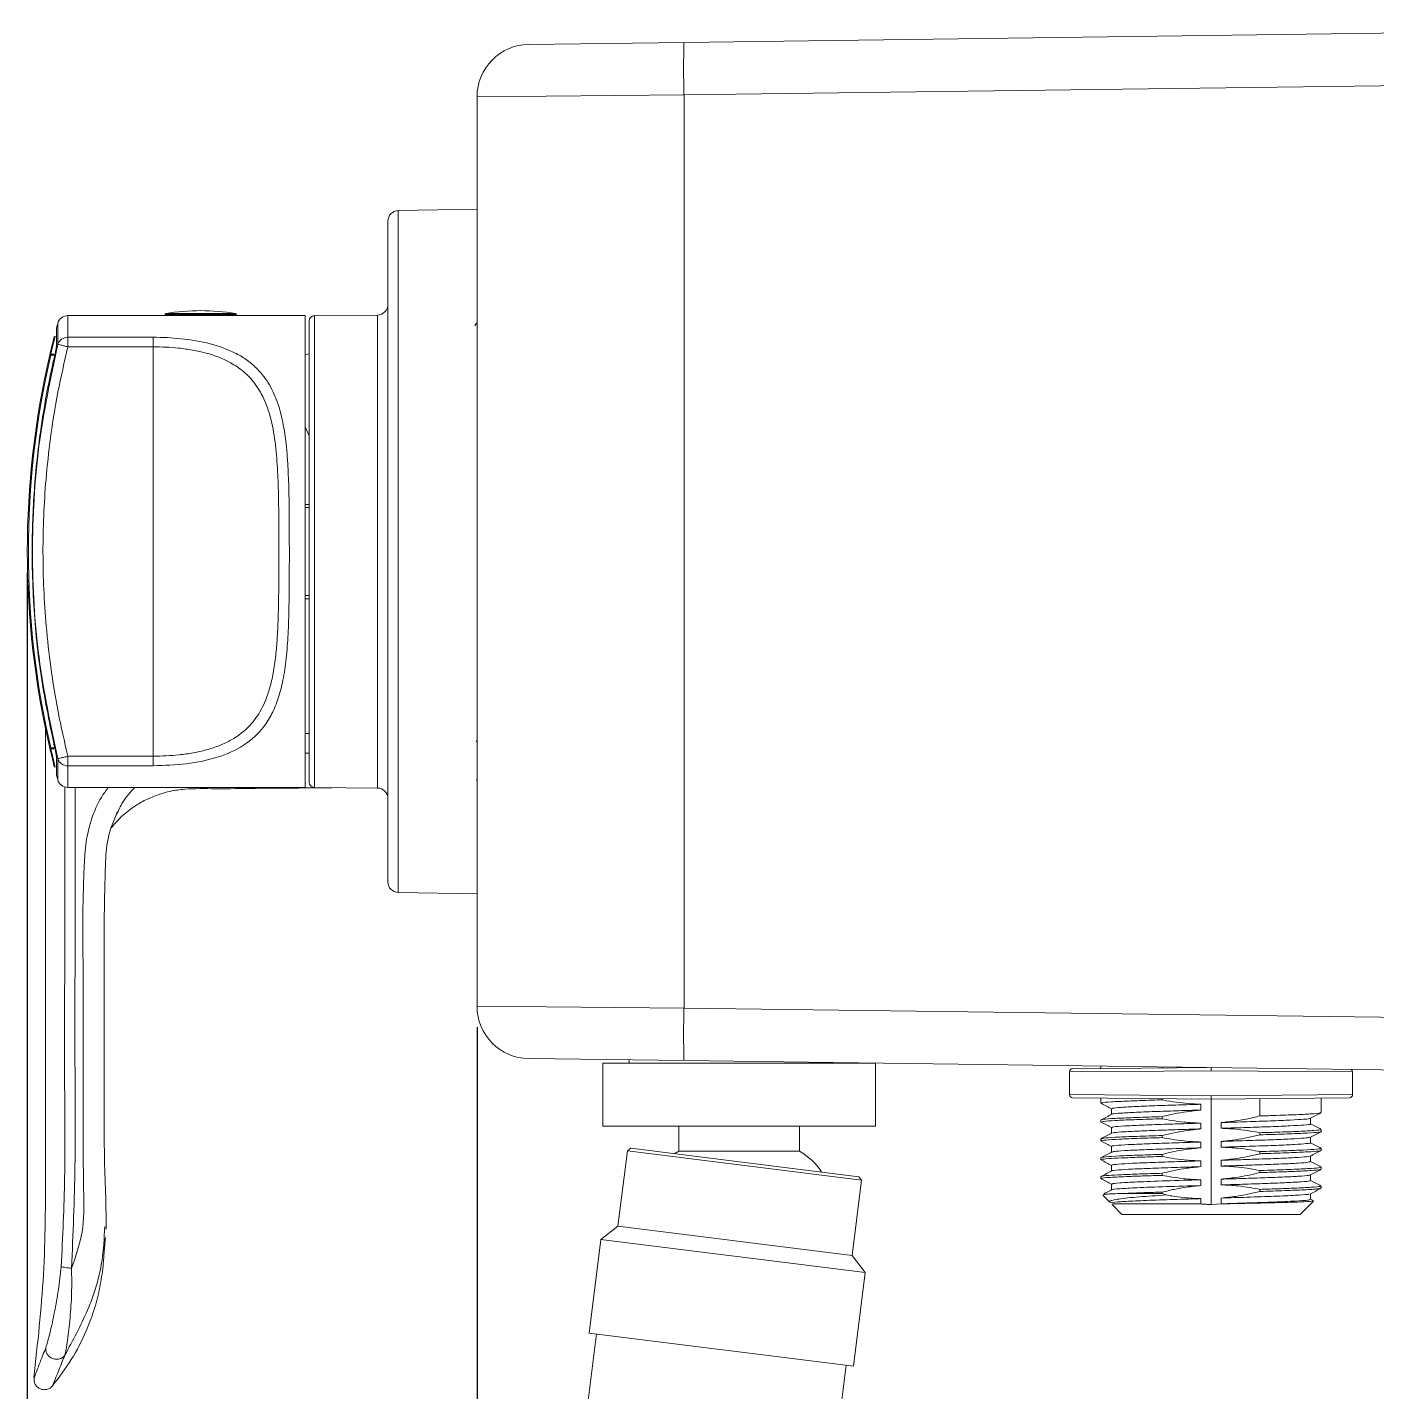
# Model space of a CAD drawing. Extents: x 14808 to 20058, y -13198 to -11680.
# Drawn here: x 18816.6 to 18880.9, y -12912.1 to -12847 of the extents above; entities that cross this region are included whole.
import ezdxf

# ---------------------------------------------------------------- set-up
doc = ezdxf.new("R2010")
doc.units = 0
doc.header["$LTSCALE"] = 7
doc.header["$MEASUREMENT"] = 0
doc.layers.get('0').update_dxf_attribs({"color": 2, "linetype": 'CONTINUOUS'})
doc.layers.add('D', color=2, linetype='CONTINUOUS')

# ---------------------------------------------------------------- blocks, each defined once
blk = doc.blocks.new('A$C6AAC44BB')
at = {"color": 7, "linetype": 'Continuous', "lineweight": 15}
for p, q in [((15.657, 33.62), (43.222, 33.981)), ((11.956, 33.572), (15.657, 33.62)), ((43.222, 32.731), (15.657, 32.37)), ((15.657, 32.37), (10.722, 32.322)), ((10.722, 10.64), (10.722, 32.322)), ((15.657, 32.37), (15.657, 10.592)), ((10.722, 29.643), (8.843, 29.61)), ((8.597, 13.602), (8.597, 29.36)), ((6.622, 27.106), (0.967, 27.106)), ((3.285, 27.131), (3.285, 27.106)), ((4.985, 27.106), (4.985, 27.131)), ((6.622, 21.481), (6.622, 27.106)), ((8.35, 27.12), (6.846, 27.107)), ((0.693, 26.781), (0.693, 26.381)), ((6.722, 15.98), (6.722, 26.982)), ((10.722, 26.911), (10.712, 26.928)), ((0.967, 26.59), (3, 26.59)), ((0.967, 26.363), (3, 26.363)), ((3, 16.6), (3, 26.363)), ((0.561, 26.165), (0.537, 26.171)), ((0.561, 26.165), (0.561, 26.188)), ((6.722, 24.242), (6.622, 24.457)), ((6.722, 22.606), (6.622, 22.606)), ((6.622, 15.856), (6.622, 21.481)), ((6.722, 20.356), (6.622, 20.356)), ((10.722, 16.935), (10.705, 16.966)), ((0.561, 16.797), (0.537, 16.791)), ((0.561, 16.774), (0.561, 16.797)), ((3, 16.6), (0.967, 16.6)), ((6.622, 16.677), (6.722, 16.677)), ((0.693, 16.581), (0.693, 16.181)), ((3, 16.373), (0.967, 16.373)), ((10.705, 16.037), (10.706, 16.034)), ((0.967, 15.856), (6.622, 15.856)), ((6.846, 15.855), (8.35, 15.842)), ((8.843, 13.352), (10.722, 13.319)), ((10.722, 10.64), (15.657, 10.592)), ((15.657, 10.592), (43.222, 10.231)), ((15.657, 9.342), (11.956, 9.39)), ((13.722, 9.282), (13.722, 7.782)), ((20.222, 9.282), (13.722, 9.282)), ((14.347, 9.359), (14.347, 9.282)), ((43.222, 8.981), (15.657, 9.342)), ((19.597, 9.282), (19.597, 9.29)), ((20.222, 7.782), (20.222, 9.282)), ((24.922, 9.149), (28.222, 9.177)), ((25.597, 9.212), (25.597, 9.155)), ((27.057, 9.193), (27.057, 9.167)), ((24.847, 9.074), (24.847, 8.531)), ((31.597, 8.531), (31.597, 9.074)), ((28.222, 8.427), (24.922, 8.456)), ((25.597, 8.45), (25.597, 8.327)), ((25.849, 8.196), (25.849, 8.061)), ((27.057, 8.438), (27.057, 8.407)), ((27.979, 8.301), (27.979, 8.164)), ((31.523, 8.456), (28.222, 8.427)), ((28.222, 5.915), (28.222, 8.427)), ((29.387, 8.023), (29.387, 8.438)), ((30.847, 8.103), (30.847, 8.45)), ((25.597, 7.927), (25.597, 7.878)), ((27.057, 8.007), (27.057, 7.957)), ((27.979, 7.851), (27.979, 7.714)), ((28.465, 7.729), (28.465, 7.866)), ((30.595, 7.834), (30.595, 7.969)), ((20.222, 7.782), (13.722, 7.782)), ((15.535, 7.782), (15.535, 7.182)), ((18.41, 7.182), (18.41, 7.782)), ((25.849, 7.746), (25.849, 7.611)), ((27.057, 7.557), (27.057, 7.507)), ((29.387, 7.573), (29.387, 7.623)), ((30.595, 7.384), (30.595, 7.519)), ((30.847, 7.652), (30.847, 7.703)), ((14.309, 7.193), (14.083, 5.394)), ((14.393, 7.258), (14.309, 7.193)), ((19.89, 6.491), (14.309, 7.193)), ((14.393, 7.258), (19.825, 6.575)), ((15.535, 7.182), (15.442, 7.126)), ((15.535, 7.182), (18.41, 7.182)), ((25.597, 7.478), (25.597, 7.427)), ((25.849, 7.296), (25.849, 7.161)), ((27.979, 7.401), (27.979, 7.264)), ((28.465, 7.279), (28.465, 7.416)), ((29.387, 7.123), (29.387, 7.173)), ((30.847, 7.202), (30.847, 7.252)), ((25.597, 7.027), (25.597, 6.977)), ((25.849, 6.846), (25.849, 6.711)), ((27.057, 7.107), (27.057, 7.057)), ((27.979, 6.951), (27.979, 6.814)), ((28.465, 6.829), (28.465, 6.966)), ((30.595, 6.934), (30.595, 7.069)), ((19.89, 6.491), (19.825, 6.575)), ((25.597, 6.577), (25.597, 6.527)), ((27.057, 6.657), (27.057, 6.607)), ((28.465, 6.379), (28.465, 6.516)), ((29.387, 6.673), (29.387, 6.723)), ((30.595, 6.484), (30.595, 6.619)), ((30.847, 6.752), (30.847, 6.802)), ((19.664, 4.693), (19.89, 6.491)), ((25.849, 6.396), (25.849, 6.261)), ((27.057, 6.207), (27.057, 6.177)), ((27.979, 6.501), (27.979, 6.364)), ((29.387, 6.223), (29.387, 6.273)), ((30.847, 6.302), (30.847, 6.352)), ((25.642, 6.133), (25.807, 5.968)), ((25.808, 5.97), (25.85, 5.948)), ((25.866, 5.909), (26.097, 5.677)), ((26.214, 6.177), (27.057, 6.177)), ((27.147, 6.14), (27.057, 6.177)), ((27.979, 6.051), (27.979, 5.925)), ((28.493, 5.928), (28.222, 5.915)), ((28.465, 5.929), (28.465, 6.066)), ((28.493, 5.928), (28.465, 5.929)), ((30.347, 5.677), (30.662, 5.992)), ((30.595, 6.034), (30.595, 6.169)), ((30.347, 5.677), (26.097, 5.677)), ((14.083, 5.394), (13.678, 5.08)), ((14.083, 5.394), (19.664, 4.693)), ((13.678, 5.08), (13.398, 2.847)), ((13.678, 5.08), (19.979, 4.288)), ((19.979, 4.288), (19.664, 4.693)), ((19.698, 2.055), (19.979, 4.288)), ((13.571, 2.826), (13.324, 0.86)), ((13.398, 2.847), (19.698, 2.055)), ((19.277, 0.112), (19.524, 2.077))]:
    blk.add_line(p, q, dxfattribs=at)
at = {"color": 8, "linetype": 'Continuous', "lineweight": 15}
for p, q in [((8.843, 29.61), (8.843, 13.352)), ((0.967, 27.106), (0.967, 26.59)), ((3.773, 27.131), (3.285, 27.131)), ((3.306, 27.156), (3.782, 27.156)), ((4.985, 27.131), (3.773, 27.131)), ((3.782, 27.156), (4.964, 27.156)), ((6.846, 27.107), (6.846, 15.855)), ((8.35, 15.842), (8.35, 27.12)), ((0.697, 26.813), (0.697, 26.411)), ((0.726, 26.922), (0.726, 26.422)), ((0.561, 26.188), (0.632, 26.188)), ((0.655, 26.165), (0.561, 26.165)), ((6.722, 22.531), (6.622, 22.531)), ((6.722, 20.431), (6.622, 20.431)), ((6.722, 17.146), (6.622, 17.146)), ((0.561, 16.797), (0.655, 16.797)), ((0.632, 16.774), (0.561, 16.774)), ((0.697, 16.552), (0.697, 16.149)), ((0.726, 16.041), (0.726, 16.54)), ((0.967, 16.373), (0.967, 15.856)), ((28.222, 9.102), (24.847, 9.074)), ((31.597, 9.074), (28.222, 9.102)), ((24.847, 8.531), (28.222, 8.502)), ((28.222, 8.502), (31.597, 8.531))]:
    blk.add_line(p, q, dxfattribs=at)
at = {"color": 7, "linetype": 'Continuous', "lineweight": 15, "flags": 128}
blk.add_lwpolyline([(6.722, 26.2), (6.705, 26.194), (6.622, 26.16)], dxfattribs=at)
at = {"color": 7, "linetype": 'Continuous', "lineweight": 15}
for centre, radius, start, end in [((11.972, 32.322), 1.25, 90.75, 180), ((39.533, 32.995), 23.885, 178.5007, 181.4993), ((8.847, 29.36), 0.25, 91, 180), ((8.347, 27.37), 0.25, 270.5, 0), ((0.967, 26.856), 0.25, 90, 164.7996), ((3.31, 27.131), 0.025, 99.5454, 180), ((4.135, 22.225), 5, 80.4546, 99.5454), ((4.96, 27.131), 0.025, 0, 80.4546), ((6.847, 26.982), 0.125, 90.5, 180), ((0.818, 26.781), 0.125, 165.1097, 180), ((20.75, 21.481), 20.75, 164.7996, 165.1097), ((0.96, 26.342), 0.247, 88.3303, 161.2175), ((20.75, 21.481), 20.75, 166.9377, 193.0623), ((20.75, 21.481), 20.725, 166.9377, 193.0623), ((0.559, 26.165), 0.0233, 85.2953, 164.641), ((0.559, 16.798), 0.0233, 195.359, 274.7047), ((0.96, 16.62), 0.247, 198.7825, 271.6697), ((0.818, 16.181), 0.125, 180, 194.8903), ((20.75, 21.481), 20.75, 194.8903, 195.2004), ((0.967, 16.106), 0.25, 195.2004, 270), ((6.847, 15.98), 0.125, 180, 269.5), ((8.347, 15.592), 0.25, 0, 89.5), ((8.847, 13.602), 0.25, 180, 269), ((11.972, 10.64), 1.25, 180, 269.25), ((39.533, 9.967), 23.885, 178.5007, 181.4993), ((24.922, 9.074), 0.075, 90.5, 180), ((31.522, 9.074), 0.075, 2.4643, 53.147), ((24.922, 8.531), 0.075, 182.4643, 269.5), ((31.522, 8.531), 0.075, 270.5, 0), ((17.679, 5.872), 1.5, 32.855, 60.8258)]:
    blk.add_arc(centre, radius, start, end, dxfattribs=at)
for points, knots in [([(10.706, 26.928), (10.697, 26.912), (10.685, 26.891), (10.673, 26.87), (10.67, 26.865)], [0, 0, 0, 0, 0.758166, 1, 1, 1, 1]), ([(0.726, 16.54), (0.557, 17.342), (0.214, 18.967), (0.081, 21.472), (0.212, 23.982), (0.556, 25.615), (0.726, 26.422)], [0, 0, 0, 0, 0.246314, 0.498612, 0.75232, 1, 1, 1, 1]), ([(0.967, 16.6), (0.886, 16.952), (0.723, 17.657), (0.557, 18.695), (0.447, 19.672), (0.387, 20.586), (0.368, 21.463), (0.386, 22.336), (0.443, 23.243), (0.551, 24.226), (0.718, 25.282), (0.884, 26.002), (0.967, 26.363)], [0, 0, 0, 0, 0.110034, 0.219991, 0.319775, 0.409174, 0.498613, 0.58671, 0.674767, 0.775108, 0.887513, 1, 1, 1, 1]), ([(0.537, 26.171), (0.56, 26.268), (0.607, 26.464), (0.643, 26.605), (0.648, 26.625), (0.618, 26.512), (0.566, 26.293), (0.537, 26.171)], [0, 0, 0, 0, 0.186513, 0.378345, 0.565051, 0.757256, 1, 1, 1, 1]), ([(0.665, 26.616), (0.665, 26.616), (0.665, 26.618), (0.631, 26.481), (0.585, 26.287), (0.561, 26.188)], [0, 0, 0, 0, 0.2435, 0.616398, 1, 1, 1, 1]), ([(0.697, 26.411), (0.696, 26.399), (0.695, 26.377), (0.687, 26.321), (0.674, 26.253), (0.663, 26.203), (0.657, 26.178)], [0, 0, 0, 0, 0.244636, 0.491428, 0.742846, 1, 1, 1, 1]), ([(0.967, 26.363), (0.939, 26.37), (0.88, 26.384), (0.803, 26.403), (0.745, 26.417), (0.732, 26.42), (0.726, 26.422)], [0, 0, 0, 0, 0.240876, 0.493241, 0.749862, 1, 1, 1, 1]), ([(0.967, 26.497), (0.967, 26.476), (0.967, 26.434), (0.967, 26.386), (0.967, 26.363)], [0, 0, 0, 0, 0.5, 1, 1, 1, 1]), ([(3, 26.59), (3, 26.578), (3, 26.553), (3, 26.496), (3, 26.431), (3, 26.385), (3, 26.363)], [0, 0, 0, 0, 0.2558605, 0.5147456, 0.7658042, 1, 1, 1, 1]), ([(3, 26.59), (3.111, 26.588), (3.332, 26.585), (3.799, 26.548), (4.383, 26.45), (4.903, 26.258), (5.257, 26.041), (5.472, 25.856), (5.643, 25.659), (5.778, 25.455), (5.901, 25.211), (6.01, 24.915), (6.1, 24.548), (6.158, 24.173), (6.195, 23.803), (6.216, 23.48), (6.23, 23.147), (6.241, 22.744), (6.247, 22.186), (6.247, 21.736), (6.248, 21.481)], [0, 0, 0, 0, 0.041058, 0.082137, 0.175431, 0.270306, 0.319239, 0.369333, 0.408068, 0.448079, 0.489627, 0.540481, 0.59652, 0.65974, 0.703072, 0.750206, 0.789626, 0.833451, 0.905358, 1, 1, 1, 1]), ([(3, 26.363), (3.103, 26.361), (3.306, 26.358), (3.624, 26.332), (3.943, 26.288), (4.376, 26.192), (4.733, 26.055), (5.01, 25.885), (5.158, 25.772), (5.302, 25.637), (5.439, 25.474), (5.563, 25.281), (5.699, 25.004), (5.83, 24.594), (5.924, 24.03), (5.972, 23.409), (5.997, 22.573), (5.998, 21.504), (5.997, 20.506), (5.98, 19.814), (5.96, 19.403), (5.926, 18.989), (5.87, 18.593), (5.789, 18.237), (5.691, 17.948), (5.58, 17.711), (5.456, 17.512), (5.244, 17.251), (4.957, 17.026), (4.588, 16.852), (4.283, 16.75), (3.958, 16.678), (3.536, 16.615), (3.209, 16.606), (3, 16.6)], [0, 0, 0, 0, 0.020413, 0.040597, 0.063978, 0.086669, 0.134988, 0.150678, 0.16623, 0.181703, 0.2012, 0.220837, 0.240728, 0.279341, 0.325424, 0.371071, 0.413436, 0.498463, 0.583548, 0.611666, 0.640648, 0.670127, 0.701748, 0.730389, 0.756072, 0.776313, 0.796273, 0.816072, 0.863251, 0.887434, 0.912237, 0.935024, 0.958513, 1, 1, 1, 1]), ([(0.657, 26.178), (0.607, 25.952), (0.505, 25.497), (0.382, 24.807), (0.279, 24.108), (0.201, 23.4), (0.147, 22.686), (0.103, 21.619), (0.132, 20.208), (0.305, 18.473), (0.541, 17.344), (0.657, 16.784)], [0, 0, 0, 0, 0.073472, 0.147476, 0.222013, 0.297084, 0.372689, 0.44883, 0.635191, 0.818909, 1, 1, 1, 1]), ([(6.248, 21.481), (6.248, 21.346), (6.247, 21.09), (6.246, 20.731), (6.243, 20.422), (6.236, 20.017), (6.221, 19.518), (6.179, 18.938), (6.105, 18.425), (5.994, 17.985), (5.844, 17.617), (5.599, 17.219), (5.194, 16.843), (4.554, 16.558), (3.807, 16.4), (3.269, 16.382), (3, 16.373)], [0, 0, 0, 0, 0.050325, 0.09489, 0.133697, 0.166745, 0.248526, 0.327167, 0.402041, 0.469341, 0.532075, 0.59101, 0.699016, 0.800836, 0.900666, 1, 1, 1, 1]), ([(0.434, 17.415), (0.434, 16.676), (0.434, 15.289), (0.434, 13.22), (0.434, 11.169), (0.434, 9.008), (0.435, 6.688), (0.432, 4.26), (0.246, 2.6), (0.155, 1.778)], [0, 0, 0, 0, 0.141697, 0.265739, 0.396743, 0.534878, 0.680112, 0.84158, 1, 1, 1, 1]), ([(0.641, 16.364), (0.632, 16.398), (0.614, 16.467), (0.563, 16.683), (0.537, 16.791)], [0, 0, 0, 0, 0.498098, 1, 1, 1, 1]), ([(0.561, 16.774), (0.587, 16.666), (0.639, 16.446), (0.657, 16.378), (0.666, 16.343)], [0, 0, 0, 0, 0.4943316, 1, 1, 1, 1]), ([(0.657, 16.784), (0.663, 16.759), (0.674, 16.709), (0.687, 16.642), (0.695, 16.585), (0.696, 16.563), (0.697, 16.552)], [0, 0, 0, 0, 0.257037, 0.508526, 0.755543, 1, 1, 1, 1]), ([(0.726, 16.54), (0.732, 16.542), (0.745, 16.545), (0.803, 16.559), (0.88, 16.578), (0.939, 16.593), (0.967, 16.6)], [0, 0, 0, 0, 0.254329, 0.500004, 0.758527, 1, 1, 1, 1]), ([(3, 16.6), (3, 16.577), (3, 16.531), (3, 16.466), (3, 16.409), (3, 16.385), (3, 16.373)], [0, 0, 0, 0, 0.234197, 0.485257, 0.744143, 1, 1, 1, 1]), ([(0.666, 16.343), (0.663, 16.343), (0.657, 16.344), (0.649, 16.349), (0.644, 16.356), (0.642, 16.361), (0.641, 16.364), (0.641, 16.364)], [0, 0, 0, 0, 0.188373, 0.423636, 0.759227, 0.988212, 1, 1, 1, 1]), ([(0.967, 16.465), (0.967, 16.446), (0.967, 16.407), (0.967, 16.384), (0.967, 16.373)], [0, 0, 0, 0, 0.5, 1, 1, 1, 1]), ([(0.809, 4.428), (0.843, 5.137), (0.911, 6.555), (0.885, 8.687), (0.892, 10.818), (0.891, 13.213), (0.891, 14.897), (0.892, 15.87)], [0, 0, 0, 0, 0.1861703, 0.3724345, 0.5586987, 0.7449631, 1, 1, 1, 1]), ([(1.138, 15.856), (1.138, 15.289), (1.138, 13.907), (1.14, 11.712), (1.131, 9.271), (1.159, 6.83), (1.089, 5.205), (1.055, 4.393)], [0, 0, 0, 0, 0.14841, 0.361335, 0.57426, 0.787185, 1, 1, 1, 1]), ([(1.995, 14.883), (2.079, 14.982), (2.25, 15.185), (2.552, 15.41), (2.858, 15.583), (3.139, 15.694), (3.437, 15.776), (3.878, 15.837), (4.556, 15.818), (5.507, 15.837), (6.469, 15.842), (7.113, 15.848), (7.365, 15.851)], [0, 0, 0, 0, 0.068717, 0.14009, 0.198155, 0.255061, 0.299658, 0.361858, 0.489892, 0.658495, 0.866437, 1, 1, 1, 1]), ([(2.13, 15.206), (2.174, 15.309), (2.277, 15.552), (2.459, 15.745), (2.564, 15.856)], [0, 0, 0, 0, 0.425336, 1, 1, 1, 1]), ([(1.881, 5.325), (1.879, 5.579), (1.873, 6.119), (1.834, 6.99), (1.833, 8.019), (1.835, 9.153), (1.835, 10.388), (1.837, 11.603), (1.831, 12.817), (1.855, 13.815), (1.893, 14.659), (2.061, 15.071), (2.149, 15.286)], [0, 0, 0, 0, 0.077564, 0.165271, 0.262206, 0.385849, 0.504858, 0.631682, 0.749484, 0.867868, 0.931306, 1, 1, 1, 1]), ([(28.222, 9.177), (28.222, 9.177), (28.222, 9.175), (28.222, 9.162), (28.222, 9.143), (28.222, 9.124), (28.222, 9.11), (28.222, 9.105), (28.222, 9.102)], [0, 0, 0, 0, 0.214639, 0.429278, 0.643921, 0.858572, 0.943438, 1, 1, 1, 1]), ([(28.222, 8.502), (28.222, 8.5), (28.222, 8.495), (28.222, 8.481), (28.222, 8.462), (28.222, 8.443), (28.222, 8.43), (28.222, 8.428), (28.222, 8.427)], [0, 0, 0, 0, 0.056562, 0.141428, 0.356079, 0.570722, 0.785361, 1, 1, 1, 1]), ([(25.601, 8.324), (25.643, 8.302), (25.726, 8.259), (25.809, 8.216), (25.849, 8.194)], [0, 0, 0, 0, 0.507602, 1, 1, 1, 1]), ([(25.623, 8.327), (25.619, 8.331), (25.609, 8.342), (25.823, 8.359), (26.229, 8.379), (26.679, 8.395), (26.977, 8.405), (27.057, 8.407)], [0, 0, 0, 0, 0.142739, 0.398377, 0.650733, 0.905999, 1, 1, 1, 1]), ([(25.872, 8.196), (25.869, 8.2), (25.86, 8.21), (26.054, 8.228), (26.42, 8.248), (26.906, 8.267), (27.439, 8.285), (27.799, 8.296), (27.979, 8.301)], [0, 0, 0, 0, 0.108149, 0.301552, 0.492471, 0.685594, 0.843075, 1, 1, 1, 1]), ([(25.875, 8.063), (25.874, 8.065), (25.869, 8.074), (26.056, 8.091), (26.419, 8.11), (26.906, 8.13), (27.439, 8.147), (27.799, 8.158), (27.979, 8.164)], [0, 0, 0, 0, 0.072388, 0.273546, 0.472121, 0.672987, 0.836782, 1, 1, 1, 1]), ([(27.057, 8.407), (27.07, 8.405), (27.18, 8.383), (27.485, 8.329), (27.782, 8.312), (27.979, 8.301)], [0, 0, 0, 0, 0.043096, 0.3617072, 1, 1, 1, 1]), ([(27.979, 8.164), (27.865, 8.152), (27.653, 8.131), (27.345, 8.076), (27.153, 8.03), (27.057, 8.007)], [0, 0, 0, 0, 0.367736, 0.683883, 1, 1, 1, 1]), ([(25.853, 8.063), (25.811, 8.041), (25.727, 7.997), (25.643, 7.953), (25.601, 7.931)], [0, 0, 0, 0, 0.499972, 1, 1, 1, 1]), ([(25.601, 7.874), (25.643, 7.852), (25.726, 7.809), (25.809, 7.766), (25.849, 7.744)], [0, 0, 0, 0, 0.507602, 1, 1, 1, 1]), ([(25.612, 7.878), (25.62, 7.883), (25.637, 7.895), (25.911, 7.915), (26.364, 7.934), (26.789, 7.949), (27.034, 7.956), (27.057, 7.957)], [0, 0, 0, 0, 0.209421, 0.464859, 0.717136, 0.972805, 1, 1, 1, 1]), ([(25.625, 7.931), (25.624, 7.934), (25.618, 7.943), (25.825, 7.959), (26.228, 7.979), (26.679, 7.995), (26.977, 8.005), (27.057, 8.007)], [0, 0, 0, 0, 0.101208, 0.369231, 0.633812, 0.901445, 1, 1, 1, 1]), ([(25.863, 7.746), (25.87, 7.752), (25.885, 7.764), (26.133, 7.784), (26.542, 7.803), (27.033, 7.822), (27.524, 7.837), (27.827, 7.847), (27.979, 7.851)], [0, 0, 0, 0, 0.158571, 0.351766, 0.54257, 0.73594, 0.867732, 1, 1, 1, 1]), ([(27.057, 7.957), (27.133, 7.943), (27.306, 7.91), (27.613, 7.868), (27.845, 7.857), (27.979, 7.851)], [0, 0, 0, 0, 0.2486739, 0.5672144, 1, 1, 1, 1]), ([(28.465, 7.866), (28.58, 7.878), (28.792, 7.899), (29.099, 7.954), (29.291, 8), (29.387, 8.023)], [0, 0, 0, 0, 0.367736, 0.683883, 1, 1, 1, 1]), ([(28.465, 7.866), (28.674, 7.872), (29.092, 7.885), (29.662, 7.905), (30.139, 7.925), (30.454, 7.945), (30.601, 7.959), (30.584, 7.967), (30.583, 7.967)], [0, 0, 0, 0, 0.188989, 0.37954, 0.579674, 0.7791, 0.979995, 1, 1, 1, 1]), ([(28.465, 7.729), (28.674, 7.735), (29.092, 7.748), (29.662, 7.767), (30.138, 7.787), (30.457, 7.807), (30.605, 7.823), (30.581, 7.832), (30.576, 7.834)], [0, 0, 0, 0, 0.1817, 0.364902, 0.557316, 0.749051, 0.942197, 1, 1, 1, 1]), ([(29.387, 8.023), (29.523, 8.027), (29.874, 8.038), (30.341, 8.056), (30.695, 8.076), (30.859, 8.092), (30.832, 8.101), (30.826, 8.103)], [0, 0, 0, 0, 0.160861, 0.415093, 0.668427, 0.923626, 1, 1, 1, 1]), ([(30.591, 7.967), (30.634, 7.989), (30.718, 8.033), (30.802, 8.077), (30.844, 8.099)], [0, 0, 0, 0, 0.499972, 1, 1, 1, 1]), ([(30.844, 7.706), (30.802, 7.728), (30.719, 7.771), (30.636, 7.814), (30.595, 7.836)], [0, 0, 0, 0, 0.5076021, 1, 1, 1, 1]), ([(25.605, 7.427), (25.603, 7.428), (25.569, 7.435), (25.7, 7.449), (26.008, 7.47), (26.482, 7.489), (26.876, 7.501), (27.057, 7.507)], [0, 0, 0, 0, 0.0216606, 0.2759625, 0.5305283, 0.78359, 1, 1, 1, 1]), ([(25.853, 7.613), (25.811, 7.591), (25.727, 7.547), (25.643, 7.503), (25.601, 7.481)], [0, 0, 0, 0, 0.499972, 1, 1, 1, 1]), ([(25.624, 7.481), (25.632, 7.485), (25.65, 7.496), (25.913, 7.515), (26.364, 7.534), (26.789, 7.549), (27.034, 7.556), (27.057, 7.557)], [0, 0, 0, 0, 0.170799, 0.438716, 0.703317, 0.971476, 1, 1, 1, 1]), ([(25.875, 7.613), (25.881, 7.617), (25.898, 7.628), (26.135, 7.646), (26.542, 7.665), (27.033, 7.684), (27.524, 7.7), (27.827, 7.709), (27.979, 7.714)], [0, 0, 0, 0, 0.12509, 0.325973, 0.524369, 0.725433, 0.862469, 1, 1, 1, 1]), ([(27.979, 7.714), (27.865, 7.702), (27.653, 7.681), (27.345, 7.626), (27.153, 7.58), (27.057, 7.557)], [0, 0, 0, 0, 0.367736, 0.683883, 1, 1, 1, 1]), ([(27.057, 7.507), (27.133, 7.493), (27.306, 7.46), (27.613, 7.418), (27.845, 7.407), (27.979, 7.401)], [0, 0, 0, 0, 0.248674, 0.567214, 1, 1, 1, 1]), ([(29.387, 7.623), (29.312, 7.637), (29.139, 7.67), (28.832, 7.712), (28.599, 7.723), (28.465, 7.729)], [0, 0, 0, 0, 0.248674, 0.567214, 1, 1, 1, 1]), ([(28.465, 7.416), (28.58, 7.428), (28.792, 7.449), (29.099, 7.504), (29.291, 7.55), (29.387, 7.573)], [0, 0, 0, 0, 0.367736, 0.683883, 1, 1, 1, 1]), ([(28.465, 7.416), (28.501, 7.417), (28.757, 7.425), (29.224, 7.439), (29.793, 7.46), (30.235, 7.48), (30.52, 7.499), (30.561, 7.512), (30.579, 7.517)], [0, 0, 0, 0, 0.0323399, 0.2307139, 0.4315974, 0.6304233, 0.8307328, 1, 1, 1, 1]), ([(29.387, 7.623), (29.523, 7.627), (29.874, 7.638), (30.341, 7.656), (30.695, 7.676), (30.859, 7.692), (30.832, 7.701), (30.826, 7.703)], [0, 0, 0, 0, 0.160861, 0.415093, 0.668427, 0.923626, 1, 1, 1, 1]), ([(29.387, 7.573), (29.589, 7.579), (29.991, 7.592), (30.46, 7.611), (30.753, 7.631), (30.879, 7.645), (30.844, 7.652), (30.843, 7.652)], [0, 0, 0, 0, 0.241583, 0.480368, 0.73513, 0.989188, 1, 1, 1, 1]), ([(30.591, 7.517), (30.634, 7.539), (30.718, 7.583), (30.802, 7.627), (30.844, 7.649)], [0, 0, 0, 0, 0.499972, 1, 1, 1, 1]), ([(25.601, 7.424), (25.643, 7.402), (25.726, 7.359), (25.809, 7.316), (25.849, 7.294)], [0, 0, 0, 0, 0.507602, 1, 1, 1, 1]), ([(25.853, 7.163), (25.811, 7.141), (25.727, 7.097), (25.643, 7.053), (25.601, 7.031)], [0, 0, 0, 0, 0.499972, 1, 1, 1, 1]), ([(25.857, 7.296), (25.854, 7.297), (25.824, 7.304), (25.942, 7.318), (26.22, 7.339), (26.685, 7.359), (27.281, 7.38), (27.747, 7.394), (27.979, 7.401)], [0, 0, 0, 0, 0.016396, 0.208896, 0.401596, 0.593156, 0.797627, 1, 1, 1, 1]), ([(25.862, 7.163), (25.884, 7.169), (25.93, 7.181), (26.226, 7.201), (26.683, 7.221), (27.282, 7.243), (27.748, 7.257), (27.979, 7.264)], [0, 0, 0, 0, 0.178156, 0.378343, 0.577347, 0.789764, 1, 1, 1, 1]), ([(27.979, 7.264), (27.865, 7.252), (27.653, 7.231), (27.345, 7.176), (27.153, 7.13), (27.057, 7.107)], [0, 0, 0, 0, 0.3677364, 0.6838825, 1, 1, 1, 1]), ([(28.465, 7.279), (28.501, 7.28), (28.757, 7.288), (29.225, 7.302), (29.791, 7.322), (30.242, 7.342), (30.51, 7.363), (30.624, 7.376), (30.593, 7.383), (30.591, 7.384)], [0, 0, 0, 0, 0.031126, 0.222056, 0.415401, 0.606766, 0.799558, 0.991818, 1, 1, 1, 1]), ([(29.387, 7.173), (29.312, 7.187), (29.139, 7.22), (28.832, 7.262), (28.599, 7.273), (28.465, 7.279)], [0, 0, 0, 0, 0.248674, 0.567214, 1, 1, 1, 1]), ([(29.387, 7.173), (29.589, 7.179), (29.991, 7.192), (30.459, 7.211), (30.757, 7.231), (30.88, 7.246), (30.834, 7.255), (30.826, 7.256)], [0, 0, 0, 0, 0.230858, 0.459042, 0.702493, 0.945273, 1, 1, 1, 1]), ([(29.387, 7.123), (29.42, 7.124), (29.674, 7.132), (30.104, 7.147), (30.549, 7.166), (30.812, 7.185), (30.825, 7.197), (30.83, 7.202)], [0, 0, 0, 0, 0.038315, 0.293959, 0.546183, 0.801696, 1, 1, 1, 1]), ([(30.591, 7.067), (30.634, 7.089), (30.718, 7.133), (30.802, 7.177), (30.844, 7.199)], [0, 0, 0, 0, 0.499972, 1, 1, 1, 1]), ([(30.844, 7.256), (30.802, 7.278), (30.719, 7.321), (30.636, 7.364), (30.595, 7.386)], [0, 0, 0, 0, 0.507602, 1, 1, 1, 1]), ([(25.605, 7.027), (25.603, 7.028), (25.569, 7.035), (25.7, 7.049), (26.008, 7.07), (26.482, 7.089), (26.876, 7.101), (27.057, 7.107)], [0, 0, 0, 0, 0.0216606, 0.2759625, 0.5305283, 0.78359, 1, 1, 1, 1]), ([(25.601, 6.974), (25.643, 6.952), (25.726, 6.909), (25.809, 6.866), (25.849, 6.844)], [0, 0, 0, 0, 0.507602, 1, 1, 1, 1]), ([(25.621, 6.977), (25.614, 6.98), (25.59, 6.989), (25.751, 7.004), (26.069, 7.022), (26.504, 7.039), (26.872, 7.051), (27.057, 7.057)], [0, 0, 0, 0, 0.087373, 0.342632, 0.561212, 0.779596, 1, 1, 1, 1]), ([(25.871, 6.846), (25.865, 6.848), (25.842, 6.857), (25.997, 6.874), (26.325, 6.894), (26.814, 6.914), (27.383, 6.933), (27.791, 6.946), (27.979, 6.951)], [0, 0, 0, 0, 0.066142, 0.259376, 0.450939, 0.643516, 0.836026, 1, 1, 1, 1]), ([(27.057, 7.057), (27.133, 7.043), (27.306, 7.01), (27.613, 6.968), (27.845, 6.957), (27.979, 6.951)], [0, 0, 0, 0, 0.248674, 0.567214, 1, 1, 1, 1]), ([(28.465, 6.966), (28.58, 6.978), (28.792, 6.999), (29.099, 7.054), (29.291, 7.1), (29.387, 7.123)], [0, 0, 0, 0, 0.367736, 0.683883, 1, 1, 1, 1]), ([(28.465, 6.966), (28.622, 6.971), (28.935, 6.98), (29.433, 6.996), (29.924, 7.015), (30.324, 7.035), (30.552, 7.053), (30.564, 7.063), (30.569, 7.067)], [0, 0, 0, 0, 0.141817, 0.283297, 0.484367, 0.682746, 0.883713, 1, 1, 1, 1]), ([(28.465, 6.829), (28.622, 6.833), (28.935, 6.843), (29.433, 6.859), (29.923, 6.878), (30.325, 6.897), (30.564, 6.917), (30.575, 6.929), (30.579, 6.934)], [0, 0, 0, 0, 0.13638, 0.272436, 0.465797, 0.656571, 0.849833, 1, 1, 1, 1]), ([(30.844, 6.806), (30.802, 6.828), (30.719, 6.871), (30.636, 6.914), (30.595, 6.936)], [0, 0, 0, 0, 0.507602, 1, 1, 1, 1]), ([(25.853, 6.713), (25.811, 6.691), (25.727, 6.647), (25.643, 6.603), (25.601, 6.581)], [0, 0, 0, 0, 0.499972, 1, 1, 1, 1]), ([(25.601, 6.524), (25.643, 6.502), (25.726, 6.459), (25.809, 6.416), (25.849, 6.394)], [0, 0, 0, 0, 0.507602, 1, 1, 1, 1]), ([(25.621, 6.577), (25.614, 6.58), (25.59, 6.589), (25.751, 6.604), (26.069, 6.622), (26.504, 6.639), (26.872, 6.651), (27.057, 6.657)], [0, 0, 0, 0, 0.087373, 0.342632, 0.561212, 0.779596, 1, 1, 1, 1]), ([(25.626, 6.527), (25.618, 6.53), (25.584, 6.54), (25.795, 6.558), (26.181, 6.577), (26.628, 6.594), (26.914, 6.603), (27.057, 6.607)], [0, 0, 0, 0, 0.090025, 0.377168, 0.661219, 0.830455, 1, 1, 1, 1]), ([(25.865, 6.713), (25.863, 6.714), (25.848, 6.721), (26.001, 6.736), (26.324, 6.756), (26.815, 6.776), (27.383, 6.796), (27.791, 6.808), (27.979, 6.814)], [0, 0, 0, 0, 0.028711, 0.22969, 0.428932, 0.629227, 0.829454, 1, 1, 1, 1]), ([(27.979, 6.814), (27.865, 6.802), (27.653, 6.781), (27.345, 6.726), (27.153, 6.68), (27.057, 6.657)], [0, 0, 0, 0, 0.367736, 0.683883, 1, 1, 1, 1]), ([(27.057, 6.607), (27.133, 6.593), (27.306, 6.56), (27.613, 6.518), (27.845, 6.507), (27.979, 6.501)], [0, 0, 0, 0, 0.248674, 0.567214, 1, 1, 1, 1]), ([(29.387, 6.723), (29.312, 6.737), (29.139, 6.77), (28.832, 6.812), (28.599, 6.823), (28.465, 6.829)], [0, 0, 0, 0, 0.248674, 0.567214, 1, 1, 1, 1]), ([(28.465, 6.516), (28.58, 6.528), (28.792, 6.549), (29.099, 6.604), (29.291, 6.65), (29.387, 6.673)], [0, 0, 0, 0, 0.367736, 0.683883, 1, 1, 1, 1]), ([(28.465, 6.516), (28.662, 6.522), (29.055, 6.534), (29.589, 6.552), (30.058, 6.571), (30.401, 6.59), (30.58, 6.606), (30.573, 6.615), (30.571, 6.617)], [0, 0, 0, 0, 0.177912, 0.356991, 0.536561, 0.735224, 0.936368, 1, 1, 1, 1]), ([(29.387, 6.723), (29.42, 6.724), (29.674, 6.732), (30.104, 6.747), (30.549, 6.766), (30.812, 6.785), (30.825, 6.797), (30.83, 6.802)], [0, 0, 0, 0, 0.038315, 0.293959, 0.546183, 0.801696, 1, 1, 1, 1]), ([(29.387, 6.673), (29.54, 6.678), (29.844, 6.687), (30.276, 6.704), (30.635, 6.721), (30.839, 6.739), (30.826, 6.749), (30.822, 6.752)], [0, 0, 0, 0, 0.18053, 0.360488, 0.612867, 0.868397, 1, 1, 1, 1]), ([(30.591, 6.617), (30.634, 6.639), (30.718, 6.683), (30.802, 6.727), (30.844, 6.749)], [0, 0, 0, 0, 0.499972, 1, 1, 1, 1]), ([(25.853, 6.263), (25.811, 6.241), (25.746, 6.207), (25.681, 6.173), (25.657, 6.161)], [0, 0, 0, 0, 0.6448229, 1, 1, 1, 1]), ([(25.867, 6.263), (25.865, 6.264), (25.843, 6.272), (26.032, 6.289), (26.451, 6.312), (27.127, 6.338), (27.696, 6.355), (27.979, 6.364)], [0, 0, 0, 0, 0.03081, 0.257181, 0.481113, 0.741849, 1, 1, 1, 1]), ([(25.875, 6.396), (25.868, 6.399), (25.838, 6.408), (26.028, 6.427), (26.453, 6.45), (27.126, 6.476), (27.696, 6.493), (27.979, 6.501)], [0, 0, 0, 0, 0.068231, 0.285861, 0.501147, 0.751816, 1, 1, 1, 1]), ([(26.214, 6.177), (26.235, 6.178), (26.362, 6.184), (26.628, 6.194), (26.914, 6.203), (27.057, 6.207)], [0, 0, 0, 0, 0.086653, 0.54291, 1, 1, 1, 1]), ([(27.979, 6.364), (27.865, 6.352), (27.653, 6.331), (27.345, 6.276), (27.153, 6.23), (27.057, 6.207)], [0, 0, 0, 0, 0.367736, 0.683883, 1, 1, 1, 1]), ([(28.465, 6.379), (28.662, 6.385), (29.055, 6.396), (29.589, 6.415), (30.057, 6.434), (30.403, 6.453), (30.588, 6.47), (30.576, 6.48), (30.572, 6.484)], [0, 0, 0, 0, 0.171048, 0.343219, 0.515862, 0.70686, 0.900245, 1, 1, 1, 1]), ([(29.387, 6.273), (29.312, 6.287), (29.139, 6.32), (28.832, 6.362), (28.599, 6.373), (28.465, 6.379)], [0, 0, 0, 0, 0.248674, 0.567214, 1, 1, 1, 1]), ([(28.465, 6.066), (28.58, 6.078), (28.792, 6.099), (29.099, 6.154), (29.291, 6.2), (29.387, 6.223)], [0, 0, 0, 0, 0.367736, 0.683883, 1, 1, 1, 1]), ([(29.387, 6.273), (29.54, 6.278), (29.844, 6.287), (30.276, 6.304), (30.635, 6.321), (30.839, 6.339), (30.826, 6.349), (30.822, 6.352)], [0, 0, 0, 0, 0.18053, 0.360488, 0.612867, 0.868397, 1, 1, 1, 1]), ([(29.387, 6.223), (29.593, 6.229), (30.003, 6.243), (30.484, 6.263), (30.803, 6.283), (30.819, 6.297), (30.826, 6.302)], [0, 0, 0, 0, 0.245774, 0.488634, 0.775335, 1, 1, 1, 1]), ([(30.591, 6.167), (30.634, 6.189), (30.718, 6.233), (30.802, 6.277), (30.844, 6.299)], [0, 0, 0, 0, 0.499972, 1, 1, 1, 1]), ([(30.844, 6.356), (30.802, 6.378), (30.719, 6.421), (30.636, 6.464), (30.595, 6.486)], [0, 0, 0, 0, 0.5076021, 1, 1, 1, 1]), ([(25.664, 6.147), (25.668, 6.15), (25.679, 6.159), (25.93, 6.169), (26.159, 6.176), (26.214, 6.177)], [0, 0, 0, 0, 0.319128, 0.837776, 1, 1, 1, 1]), ([(27.147, 6.14), (26.925, 6.124), (26.462, 6.092), (26.067, 6.052), (25.876, 6.017), (25.8, 5.992), (25.805, 5.977), (25.808, 5.969)], [0, 0, 0, 0, 0.275629, 0.576582, 0.723294, 0.86668, 1, 1, 1, 1]), ([(25.852, 5.948), (25.852, 5.948), (25.818, 5.956), (25.975, 5.972), (26.324, 5.994), (26.892, 6.017), (27.474, 6.036), (27.85, 6.047), (27.979, 6.051)], [0, 0, 0, 0, 0.003234, 0.224273, 0.444196, 0.665323, 0.885163, 1, 1, 1, 1]), ([(25.883, 5.925), (25.876, 5.925), (25.855, 5.925), (26.108, 5.925), (26.599, 5.925), (27.258, 5.925), (27.75, 5.925), (27.979, 5.925)], [0, 0, 0, 0, 0.110077, 0.339817, 0.569556, 0.799296, 1, 1, 1, 1]), ([(27.147, 6.14), (27.193, 6.132), (27.336, 6.106), (27.613, 6.067), (27.845, 6.057), (27.979, 6.051)], [0, 0, 0, 0, 0.167118, 0.520236, 1, 1, 1, 1]), ([(28.222, 5.915), (28.185, 5.915), (28.104, 5.915), (28.023, 5.922), (27.979, 5.925)], [0, 0, 0, 0, 0.454699, 1, 1, 1, 1]), ([(28.465, 6.066), (28.672, 6.072), (29.127, 6.086), (29.751, 6.108), (30.251, 6.13), (30.541, 6.151), (30.557, 6.163), (30.563, 6.167)], [0, 0, 0, 0, 0.187712, 0.413297, 0.637251, 0.862911, 1, 1, 1, 1]), ([(28.465, 5.929), (28.672, 5.935), (29.127, 5.949), (29.751, 5.971), (30.253, 5.993), (30.555, 6.014), (30.569, 6.028), (30.576, 6.034)], [0, 0, 0, 0, 0.180506, 0.397432, 0.612789, 0.829787, 1, 1, 1, 1]), ([(28.493, 5.928), (28.645, 5.931), (28.929, 5.937), (29.447, 5.947), (30.005, 5.961), (30.469, 5.976), (30.657, 5.989), (30.658, 5.995), (30.658, 5.997)], [0, 0, 0, 0, 0.131607, 0.245515, 0.475809, 0.706146, 0.938194, 1, 1, 1, 1]), ([(30.662, 6.001), (30.66, 6.002), (30.638, 6.013), (30.616, 6.025), (30.595, 6.036)], [0, 0, 0, 0, 0.0872839, 1, 1, 1, 1]), ([(0.895, 2.319), (1.086, 2.67), (1.468, 3.372), (1.799, 4.419), (1.833, 5.107), (1.847, 5.385)], [0, 0, 0, 0, 0.372936, 0.745846, 1, 1, 1, 1]), ([(1.802, 4.386), (1.802, 4.39), (1.803, 4.398), (1.812, 4.529), (1.829, 4.748), (1.853, 4.997), (1.865, 5.121)], [0, 0, 0, 0, 0.218694, 0.479855, 0.740402, 1, 1, 1, 1]), ([(0.441, 2.498), (0.456, 2.544), (0.487, 2.638), (0.561, 2.932), (0.652, 3.345), (0.747, 3.878), (0.788, 4.245), (0.809, 4.428)], [0, 0, 0, 0, 0.124535, 0.24953, 0.499438, 0.749674, 1, 1, 1, 1]), ([(0.602, 1.588), (0.757, 1.793), (1.067, 2.203), (1.381, 2.815), (1.593, 3.376), (1.726, 3.873), (1.776, 4.212), (1.801, 4.381)], [0, 0, 0, 0, 0.249868, 0.499775, 0.666483, 0.833292, 1, 1, 1, 1]), ([(1.055, 4.393), (1.029, 4.394), (0.978, 4.397), (0.906, 4.409), (0.844, 4.422), (0.821, 4.426), (0.809, 4.428)], [0, 0, 0, 0, 0.250288, 0.500406, 0.75032, 1, 1, 1, 1]), ([(0.895, 2.319), (0.906, 2.363), (0.928, 2.452), (0.973, 2.744), (1.021, 3.199), (1.065, 3.789), (1.058, 4.192), (1.055, 4.393)], [0, 0, 0, 0, 0.1249027, 0.2499011, 0.4994044, 0.7496416, 1, 1, 1, 1]), ([(0.161, 1.778), (0.164, 1.786), (0.17, 1.801), (0.222, 1.935), (0.303, 2.145), (0.395, 2.38), (0.441, 2.498)], [0, 0, 0, 0, 0.249896, 0.499764, 0.74983, 1, 1, 1, 1]), ([(0.441, 2.498), (0.44, 2.471), (0.438, 2.419), (0.471, 2.343), (0.526, 2.28), (0.6, 2.236), (0.684, 2.218), (0.767, 2.226), (0.843, 2.259), (0.878, 2.299), (0.895, 2.319)], [0, 0, 0, 0, 0.125032, 0.249978, 0.374991, 0.500015, 0.625039, 0.750046, 0.874976, 1, 1, 1, 1]), ([(0.895, 2.319), (0.847, 2.199), (0.752, 1.96), (0.666, 1.748), (0.612, 1.611), (0.606, 1.596), (0.602, 1.588)], [0, 0, 0, 0, 0.249936, 0.499939, 0.749967, 1, 1, 1, 1]), ([(0.161, 1.778), (0.16, 1.751), (0.158, 1.697), (0.188, 1.62), (0.239, 1.556), (0.308, 1.512), (0.388, 1.493), (0.469, 1.499), (0.545, 1.53), (0.583, 1.569), (0.602, 1.588)], [0, 0, 0, 0, 0.125003, 0.250004, 0.375002, 0.5, 0.624999, 0.749996, 0.874998, 1, 1, 1, 1])]:
    blk.add_open_spline(points, degree=3, knots=knots, dxfattribs=at)
for points in [[(0.967, 26.59), (0.967, 26.578), (0.967, 26.555), (0.967, 26.516), (0.967, 26.497)], [(0.967, 16.6), (0.967, 16.576), (0.967, 16.528), (0.967, 16.486), (0.967, 16.465)]]:
    blk.add_open_spline(points, degree=3, dxfattribs=at)
at = {"color": 8, "linetype": 'Continuous', "lineweight": 15}
blk.add_open_spline([(1.931, 15.856), (1.874, 15.778), (1.704, 15.548), (1.519, 15.105), (1.385, 14.553), (1.356, 13.985), (1.312, 12.853), (1.343, 11.152), (1.331, 9.339), (1.328, 7.98), (1.33, 7.072), (1.346, 6.17), (1.357, 5.254), (1.156, 4.68), (1.055, 4.393)], degree=3, knots=[0, 0, 0, 0, 0.025006, 0.073705, 0.1224, 0.171157, 0.219922, 0.415001, 0.61008, 0.688112, 0.766143, 0.844174, 0.922103, 1, 1, 1, 1], dxfattribs=at)

msp = doc.modelspace()

# ---------------------------------------------------------------- linework, layer by layer
at = {"layer": 'D'}
for p, q in [((18816.559, -12873.01), (18816.559, -12951.25)), ((18838.004, -12894.692), (18838.004, -12937))]:
    msp.add_line(p, q, dxfattribs=at)

# ---------------------------------------------------------------- block references
at = {"xscale": 2, "yscale": 2, "zscale": 2}
msp.add_blockref('A$C6AAC44BB', (18816.559, -12914.972), dxfattribs=at)

doc.saveas('drawing.dxf')
